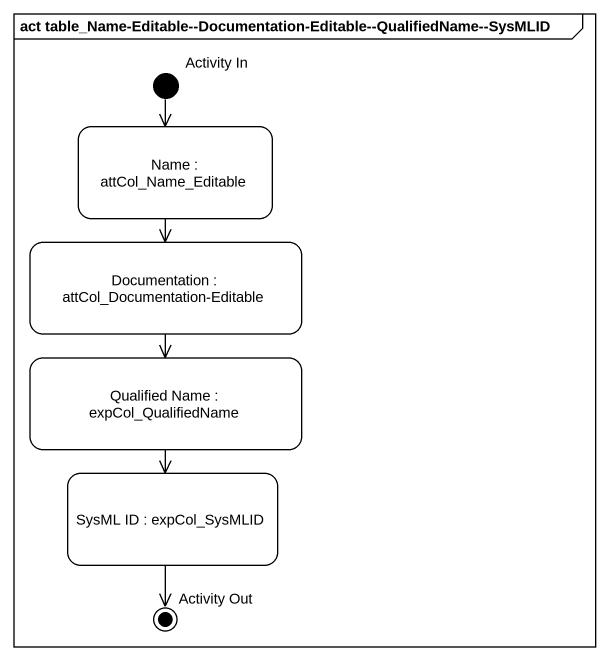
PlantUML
@startuml
mainframe act table_Name-Editable~--Documentation-Editable~--QualifiedName~--SysMLID
hide empty description
state "Activity In" as Activity_In <<start>>
state "Name : attCol_Name_Editable" as Name
state "Documentation : attCol_Documentation-Editable" as Documentation
state "Qualified Name : expCol_QualifiedName" as Qualified_Name
state "SysML ID : expCol_SysMLID" as SysML_ID
state "Activity Out" as Activity_Out <<end>>
Activity_In --> Name
Name --> Documentation
Documentation --> Qualified_Name
Qualified_Name --> SysML_ID
SysML_ID --> Activity_Out
@enduml
